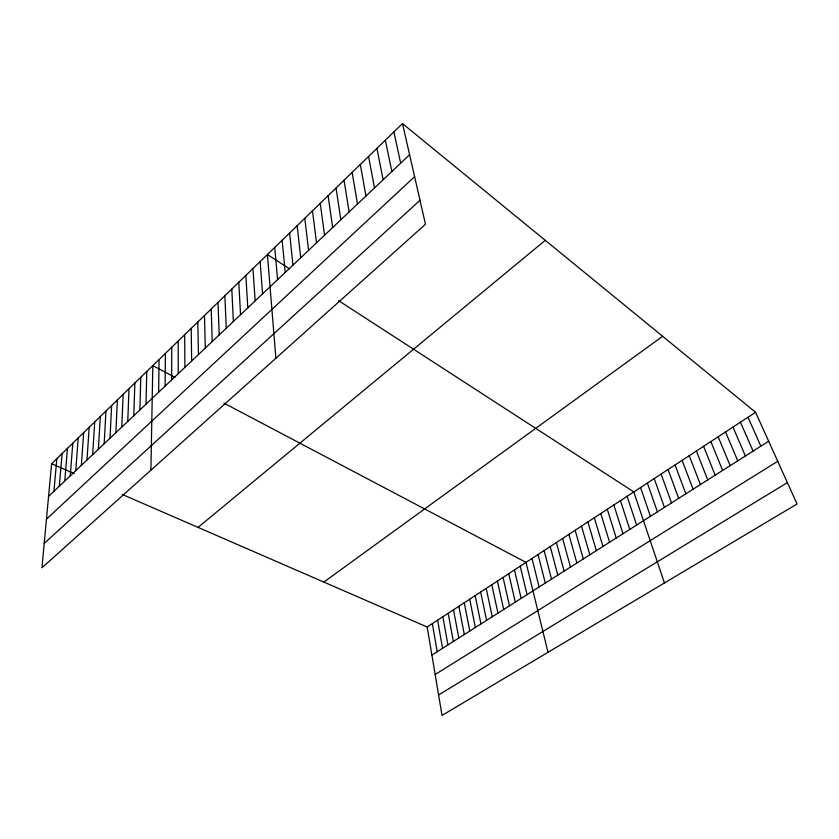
<?xml version="1.0" encoding="UTF-8"?>
<svg xmlns="http://www.w3.org/2000/svg" width="839" height="839" viewBox="0 0 839 839"><rect width="100%" height="100%" fill="white"/><g stroke="black" fill="none" stroke-linecap="round" stroke-linejoin="round"><path stroke-width="1.26" d="M171.649 379.91L171.754 347.262M165.115 386.097L165.377 353.439M158.634 392.233L159.064 359.553M150.894 470.186L152.813 365.626L174.952 377.298M146.017 404.167L146.773 371.478M139.882 409.977L140.784 377.277M133.8 415.724L134.859 383.024M127.769 421.44L128.975 388.73M121.791 427.093L123.144 394.382M115.866 432.704L117.366 399.983M109.993 438.262L111.629 405.541M104.172 443.768L105.945 411.058M98.394 449.232L100.302 416.522M92.668 454.654L94.713 421.944M86.994 460.024L89.165 427.313M81.362 465.351L83.669 432.641M75.783 470.627L78.216 437.937M70.256 475.87L72.804 443.181M64.76 481.062L67.435 448.372M59.317 486.211L62.117 453.532M53.927 491.318L56.842 458.65M51.599 463.726L41.95 567.772L425.478 224.244L402.489 123.585L51.599 463.726L74.252 473.574M48.578 496.384L409.6 154.722M46.46 519.142L414.613 176.662M44.215 543.41L420.003 200.28M198.046 527.395L545.266 240.332M323.844 582.077L662.632 336.292M427.177 627.006L755.593 412.306L797.05 503.998L442.027 715.415L427.177 627.006L122.179 494.412M431.896 655.091L768.66 441.209M435.158 674.483L777.743 461.282M438.598 694.986L787.391 482.624M223.95 403.129L526.011 562.392L548.003 652.312M289.549 268.879L267.41 254.532L275.884 358.243M338.652 300.698L633.812 491.916L664.436 582.969M402.489 123.585L755.593 412.306M748 417.277L760.837 446.17M740.459 422.206L753.076 451.099M732.971 427.093L745.378 455.986M725.546 431.959L737.743 460.842M718.174 436.773L730.161 465.655M710.853 441.555L722.631 470.438M703.585 446.306L715.164 475.178M696.38 451.015L707.749 479.887M689.218 455.703L700.397 484.564M682.117 460.338L693.098 489.2M675.059 464.953L685.851 493.793M668.064 469.525L678.657 498.366M661.111 474.077L671.525 502.897M654.21 478.587L664.436 507.396M647.362 483.065L657.409 511.863M640.566 487.501L650.424 516.3M627.111 496.3L636.612 525.067M620.451 500.652L629.785 529.409M613.844 504.973L622.999 533.719M607.279 509.263L616.266 537.988M600.766 513.52L609.586 542.235M594.295 517.747L602.958 546.451M587.877 521.952L596.361 550.636M581.49 526.126L589.827 554.789M575.155 530.269L583.325 558.91M568.863 534.38L576.886 563.011M562.623 538.46L570.478 567.07M556.414 542.518L564.123 571.118M550.248 546.546L557.809 575.124M544.133 550.552L551.538 579.109M538.051 554.527L545.308 583.063M532.01 558.47L539.12 586.985M520.222 566.178L527.049 594.662M514.454 569.943L521.155 598.406M508.738 573.687L515.293 602.119M503.054 577.4L509.483 605.821M497.401 581.091L503.704 609.492M393.879 131.933L400.685 163.154M491.79 584.762L497.957 613.131M486.221 588.401L492.252 616.759M480.674 592.03L486.589 620.357M385.363 140.197L391.865 171.502M475.178 595.627L480.957 623.933M469.704 599.203L475.367 627.478M376.931 148.367L383.129 179.766M464.271 602.759L469.809 631.012M458.87 606.282L464.292 634.515M368.583 156.463L374.498 187.936M453.5 609.796L458.807 638.007M448.173 613.278L453.354 641.468M442.877 616.738L447.932 644.908M360.319 164.465L365.951 196.022M437.612 620.189L442.552 648.316M432.379 623.608L437.203 651.714M352.139 172.394L357.498 204.024M344.053 180.238L349.129 211.942M336.04 188.009L340.854 219.776M328.101 195.697L332.663 227.537M320.246 203.311L324.546 235.203M312.475 210.841L316.523 242.807M304.777 218.308L308.584 250.326M297.153 225.691L300.719 257.762M289.612 233.011L292.926 265.134M282.135 240.258L285.229 272.423M274.731 247.432L277.594 279.649M260.142 261.569L262.565 293.87M252.959 268.543L255.161 300.876M245.837 275.444L247.82 307.819M238.779 282.282L240.562 314.688M231.795 289.056L233.368 321.494M224.873 295.768L226.247 328.238M218.014 302.418L219.199 334.918M211.218 309.004L212.204 341.525M204.496 315.527L205.293 348.07M197.826 321.987L198.434 354.561M191.219 328.395L191.649 360.99M184.664 334.74L184.916 367.356M178.183 341.033L178.256 373.659"/></g></svg>
